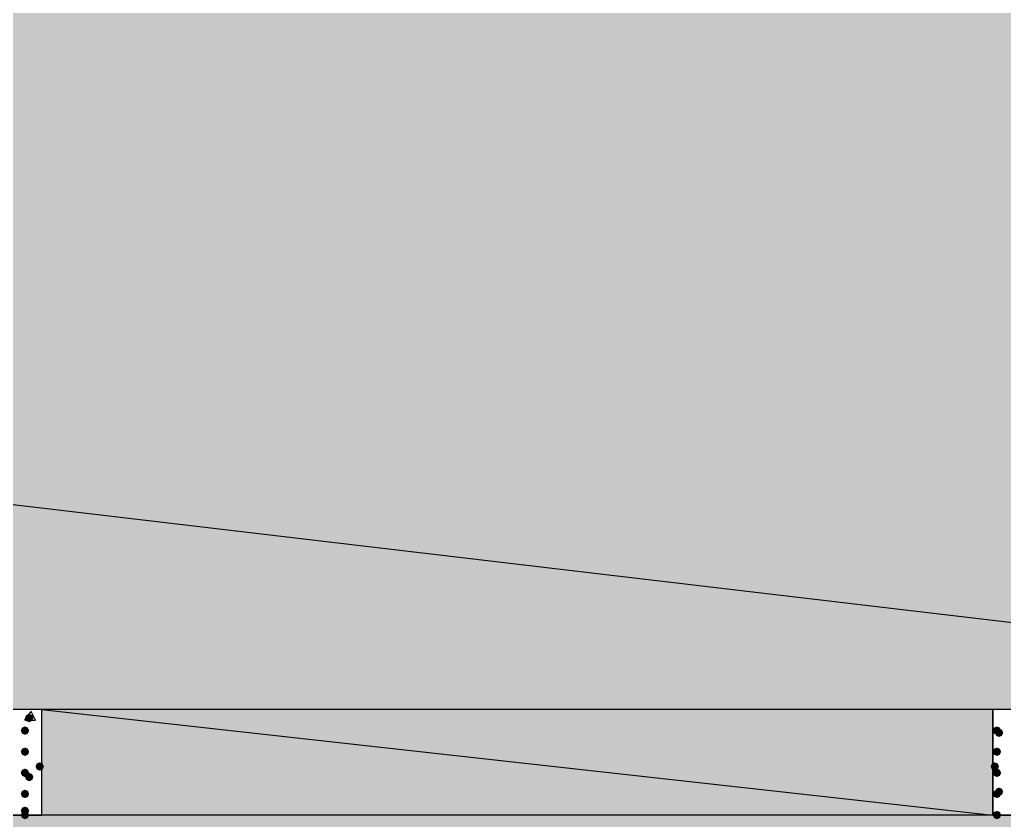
# Model space of a CAD drawing. Header units: millimetres. Extents: x 0 to 420, y 0 to 297.
# Drawn here: x 344.78 to 364.55, y 105.64 to 121.71 of the extents above; entities that cross this region are included whole.
import ezdxf

# ---------------------------------------------------------------- set-up
doc = ezdxf.new("R2010")
doc.units = ezdxf.units.MM
doc.layers.get('0').update_dxf_attribs({"linetype": 'CONTINUOUS'})

msp = doc.modelspace()

# ---------------------------------------------------------------- hatches: boundary and pattern name
at = {"true_color": 0x000008}
h = msp.add_hatch(color=0, dxfattribs=at)
h.paths.add_polyline_path([(379.518333, 126.915333), (218.101333, 126.915333), (379.518333, 107.865333)], flags=0)
h.paths.add_polyline_path([(218.101333, 126.915333), (379.518333, 107.865333), (218.101333, 107.865333)], flags=0)
at = {"true_color": 0x000007}
for points in [[(345.059, 107.696), (345.034129, 107.636204), (344.974333, 107.611333), (344.914537, 107.636204), (344.889667, 107.696), (344.914537, 107.755796), (344.974333, 107.780667), (345.034129, 107.755796)], [(344.974333, 107.442), (344.949462, 107.382204), (344.889667, 107.357333), (344.829871, 107.382204), (344.805, 107.442), (344.829871, 107.501796), (344.889667, 107.526667), (344.949462, 107.501796)], [(364.49, 107.442), (364.465129, 107.382204), (364.405333, 107.357333), (364.345537, 107.382204), (364.320667, 107.442), (364.345537, 107.501796), (364.405333, 107.526667), (364.465129, 107.501796)], [(364.532333, 107.399667), (364.507462, 107.339871), (364.447667, 107.315), (364.387871, 107.339871), (364.363, 107.399667), (364.387871, 107.459462), (364.447667, 107.484333), (364.507462, 107.459463)], [(344.974333, 107.018667), (344.949462, 106.958871), (344.889667, 106.934), (344.829871, 106.958871), (344.805, 107.018667), (344.829871, 107.078462), (344.889667, 107.103333), (344.949462, 107.078463)], [(344.974333, 107.018667), (344.949462, 106.958871), (344.889667, 106.934), (344.829871, 106.958871), (344.805, 107.018667), (344.829871, 107.078462), (344.889667, 107.103333), (344.949462, 107.078463)], [(364.49, 107.018667), (364.465129, 106.958871), (364.405333, 106.934), (364.345537, 106.958871), (364.320667, 107.018667), (364.345537, 107.078462), (364.405333, 107.103333), (364.465129, 107.078463)], [(345.270667, 106.722333), (345.245796, 106.662537), (345.186, 106.637667), (345.126204, 106.662537), (345.101333, 106.722333), (345.126204, 106.782129), (345.186, 106.807), (345.245796, 106.782129)], [(364.447667, 106.722333), (364.422796, 106.662537), (364.363, 106.637667), (364.303204, 106.662537), (364.278333, 106.722333), (364.303204, 106.782129), (364.363, 106.807), (364.422796, 106.782129)], [(344.974333, 106.595333), (344.949462, 106.535538), (344.889667, 106.510667), (344.829871, 106.535538), (344.805, 106.595333), (344.829871, 106.655129), (344.889667, 106.68), (344.949462, 106.655129)], [(345.059, 106.510667), (345.034129, 106.450871), (344.974333, 106.426), (344.914537, 106.450871), (344.889667, 106.510667), (344.914537, 106.570462), (344.974333, 106.595333), (345.034129, 106.570463)], [(364.49, 106.595333), (364.465129, 106.535538), (364.405333, 106.510667), (364.345537, 106.535538), (364.320667, 106.595333), (364.345537, 106.655129), (364.405333, 106.68), (364.465129, 106.655129)], [(344.974333, 106.172), (344.949462, 106.112204), (344.889667, 106.087333), (344.829871, 106.112204), (344.805, 106.172), (344.829871, 106.231796), (344.889667, 106.256667), (344.949462, 106.231796)], [(364.49, 106.172), (364.465129, 106.112204), (364.405333, 106.087333), (364.345537, 106.112204), (364.320667, 106.172), (364.345537, 106.231796), (364.405333, 106.256667), (364.465129, 106.231796)], [(364.532333, 106.214333), (364.507462, 106.154537), (364.447667, 106.129667), (364.387871, 106.154537), (364.363, 106.214333), (364.387871, 106.274129), (364.447667, 106.299), (364.507462, 106.274129)], [(344.974333, 105.833333), (344.949462, 105.773538), (344.889667, 105.748667), (344.829871, 105.773538), (344.805, 105.833333), (344.829871, 105.893129), (344.889667, 105.918), (344.949462, 105.893129)], [(344.974333, 105.748667), (344.949462, 105.688871), (344.889667, 105.664), (344.829871, 105.688871), (344.805, 105.748667), (344.829871, 105.808462), (344.889667, 105.833333), (344.949462, 105.808463)], [(364.49, 105.748667), (364.465129, 105.688871), (364.405333, 105.664), (364.345537, 105.688871), (364.320667, 105.748667), (364.345537, 105.808462), (364.405333, 105.833333), (364.465129, 105.808463)]]:
    msp.add_hatch(color=0, dxfattribs=at).paths.add_polyline_path(points, flags=0)
at = {"true_color": 0x000008}
h = msp.add_hatch(color=0, dxfattribs=at)
h.paths.add_polyline_path([(364.320667, 107.865333), (345.228333, 107.865333), (364.320667, 105.748667)], flags=0)
h.paths.add_polyline_path([(345.228333, 107.865333), (364.320667, 105.748667), (345.228333, 105.748667)], flags=0)
h = msp.add_hatch(color=0, dxfattribs=at)
h.paths.add_polyline_path([(379.518333, 105.748667), (33.401, 105.748667), (379.518333, 86.656333)], flags=0)
h.paths.add_polyline_path([(33.401, 105.748667), (379.518333, 86.656333), (33.401, 86.656333)], flags=0)

# ---------------------------------------------------------------- linework, layer by layer
at = {"color": 0, "true_color": 0x000008}
for points in [[(379.518333, 126.915333), (218.101333, 126.915333), (379.518333, 107.865333)], [(218.101333, 126.915333), (379.518333, 107.865333), (218.101333, 107.865333)], [(364.320667, 107.865333), (345.228333, 107.865333), (364.320667, 105.748667)], [(345.228333, 107.865333), (364.320667, 105.748667), (345.228333, 105.748667)], [(379.518333, 105.748667), (33.401, 105.748667), (379.518333, 86.656333)]]:
    msp.add_lwpolyline(points, close=True, dxfattribs=at)
at = {"color": 0, "true_color": 0x000007}
for points in [[(343.111667, 107.865333), (343.111667, 105.748667), (345.228333, 105.748667), (345.228333, 107.865333)], [(364.320667, 107.865333), (364.320667, 105.748667), (366.437333, 105.748667), (366.437333, 107.865333)]]:
    msp.add_lwpolyline(points, close=True, dxfattribs=at)
for points in [[(344.889667, 107.653667), (345.016667, 107.823)], [(345.101333, 107.653667), (345.016667, 107.823)], [(344.889667, 107.653667), (345.101333, 107.653667)]]:
    msp.add_lwpolyline(points, dxfattribs=at)

doc.saveas('drawing.dxf')
